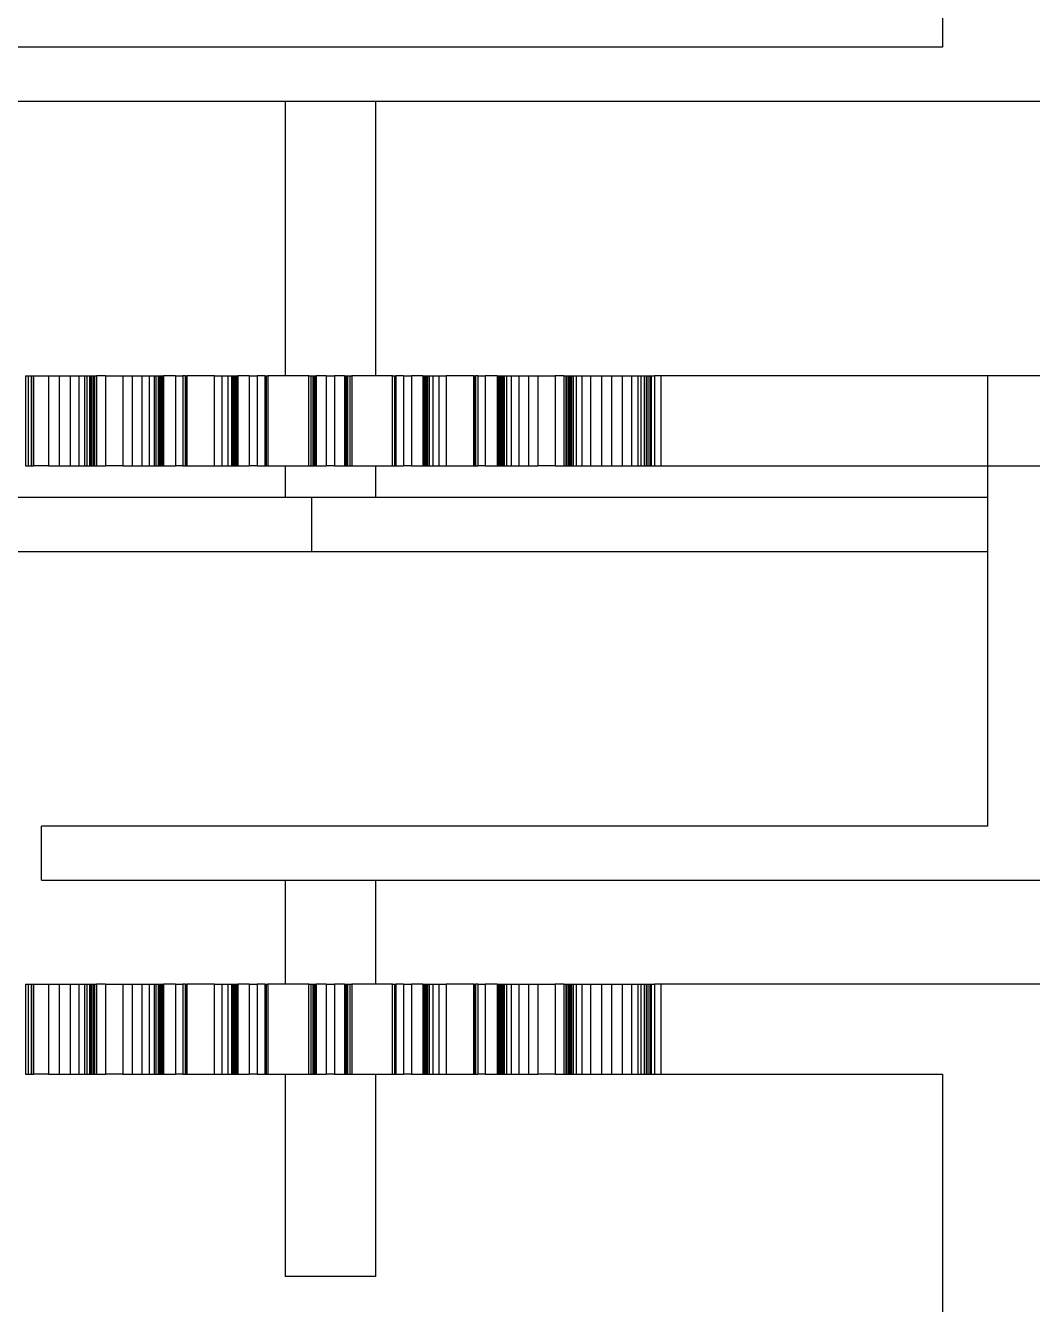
# Model space of a CAD drawing. Extents: x -3282 to 4846, y -1718 to 1845.
# Drawn here: x 4509 to 4620.7, y 850.3 to 992.3 of the extents above; entities that cross this region are included whole.
import ezdxf

# ---------------------------------------------------------------- set-up
doc = ezdxf.new("R2010")
doc.units = 0
doc.layers.get('0').update_dxf_attribs({"linetype": 'CONTINUOUS'})

msp = doc.modelspace()

# ---------------------------------------------------------------- linework, layer by layer
for p, q in [((4610.735918, 1089.891893), (4610.735918, 989.891893)), ((4610.735918, 989.891893), (4495.735918, 989.891893)), ((4495.735918, 983.891893), (4745.735918, 983.891893)), ((4529.932798, 953.419892), (4526.874931, 953.419892)), ((4526.874931, 953.419892), (4526.874931, 943.419892)), ((4529.932798, 943.419892), (4529.932798, 953.419892)), ((4540.40103, 953.419892), (4535.875296, 953.419892)), ((4535.875296, 953.419892), (4535.875296, 943.419892)), ((4540.40103, 943.419892), (4540.40103, 953.419892)), ((4549.711966, 953.419892), (4545.186233, 953.419892)), ((4545.186233, 953.419892), (4545.186233, 943.419892)), ((4549.711966, 943.419892), (4549.711966, 953.419892)), ((4558.712331, 953.419892), (4555.654465, 953.419892)), ((4555.654465, 953.419892), (4555.654465, 943.419892)), ((4558.712331, 943.419892), (4558.712331, 953.419892)), ((4579.485918, 953.419892), (4579.485918, 943.419892)), ((4661.985918, 953.419892), (4579.485918, 953.419892)), ((4625.735918, 953.419892), (4615.735918, 953.419892)), ((4615.735918, 953.419892), (4615.735918, 903.419892)), ((4526.874931, 943.419892), (4529.932798, 943.419892)), ((4535.875296, 943.419892), (4540.40103, 943.419892)), ((4545.186233, 943.419892), (4549.711966, 943.419892)), ((4555.654465, 943.419892), (4558.712331, 943.419892)), ((4579.485918, 943.419892), (4661.985918, 943.419892)), ((4540.735918, 939.891893), (4470.735918, 939.891893)), ((4615.735918, 939.891893), (4540.735918, 939.891893)), ((4540.735918, 933.891893), (4540.735918, 939.891893)), ((4476.735918, 933.891893), (4540.735918, 933.891893)), ((4540.735918, 933.891893), (4615.735918, 933.891893)), ((4615.735918, 903.419892), (4510.735918, 903.419892)), ((4510.735918, 897.419892), (4510.735918, 903.419892)), ((4510.735918, 897.419892), (4730.735918, 897.419892)), ((4526.874931, 885.86871), (4526.874931, 875.86871)), ((4529.932798, 885.86871), (4526.874931, 885.86871)), ((4529.932798, 875.86871), (4529.932798, 885.86871)), ((4535.875296, 885.86871), (4535.875296, 875.86871)), ((4540.40103, 885.86871), (4535.875296, 885.86871)), ((4540.40103, 875.86871), (4540.40103, 885.86871)), ((4545.186233, 885.86871), (4545.186233, 875.86871)), ((4549.711966, 885.86871), (4545.186233, 885.86871)), ((4549.711966, 875.86871), (4549.711966, 885.86871)), ((4555.654465, 885.86871), (4555.654465, 875.86871)), ((4558.712331, 885.86871), (4555.654465, 885.86871)), ((4558.712331, 875.86871), (4558.712331, 885.86871)), ((4579.485918, 885.86871), (4579.485918, 875.86871)), ((4661.985918, 885.86871), (4579.485918, 885.86871)), ((4526.874931, 875.86871), (4529.932798, 875.86871)), ((4535.875296, 875.86871), (4540.40103, 875.86871)), ((4545.186233, 875.86871), (4549.711966, 875.86871)), ((4555.654465, 875.86871), (4558.712331, 875.86871)), ((4579.485918, 875.86871), (4610.735918, 875.86871)), ((4610.735918, 875.86871), (4610.735918, 725.86871))]:
    msp.add_line(p, q)
at = {"color": 1}
for p, q in [((4537.793631, 983.891893), (4537.793631, 953.419892)), ((4547.793631, 983.891893), (4547.793631, 953.419892)), ((4537.793631, 943.419892), (4537.793631, 939.891893)), ((4547.793631, 943.419892), (4547.793631, 939.891893))]:
    msp.add_line(p, q, dxfattribs=at)
at = {"color": 6}
for p, q in [((4508.96507, 953.419892), (4508.96507, 943.419892)), ((4508.96507, 953.419892), (4509.255236, 953.419892)), ((4509.255236, 953.419892), (4509.255236, 943.419892)), ((4509.255236, 953.419892), (4509.593391, 953.419892)), ((4509.593391, 953.419892), (4509.593391, 943.419892)), ((4509.593391, 953.419892), (4509.601583, 953.419892)), ((4509.601583, 953.419892), (4509.601583, 943.419892)), ((4509.601583, 953.419892), (4509.799797, 953.419892)), ((4509.799797, 953.419892), (4509.799797, 943.419892)), ((4509.799797, 953.419892), (4509.860706, 953.419892)), ((4509.860706, 953.419892), (4509.860706, 943.419892)), ((4509.860706, 953.419892), (4511.502982, 953.419892)), ((4511.502982, 953.419892), (4511.502982, 943.419892)), ((4511.502982, 953.419892), (4512.685984, 953.419892)), ((4512.685984, 953.419892), (4512.685984, 943.419892)), ((4512.685984, 953.419892), (4513.899273, 953.419892)), ((4513.899273, 953.419892), (4513.899273, 943.419892)), ((4513.899273, 953.419892), (4514.871565, 953.419892)), ((4514.871565, 953.419892), (4514.871565, 943.419892)), ((4514.871565, 953.419892), (4515.498738, 953.419892)), ((4515.498738, 953.419892), (4515.498738, 943.419892)), ((4515.498738, 953.419892), (4515.75428, 953.419892)), ((4515.75428, 953.419892), (4515.75428, 943.419892)), ((4515.75428, 953.419892), (4516.049156, 953.419892)), ((4516.049156, 953.419892), (4516.049156, 943.419892)), ((4516.049156, 953.419892), (4516.056255, 953.419892)), ((4516.056255, 953.419892), (4516.056255, 943.419892)), ((4516.056255, 953.419892), (4516.227233, 953.419892)), ((4516.227233, 953.419892), (4516.227233, 943.419892)), ((4516.227233, 953.419892), (4516.282052, 953.419892)), ((4516.282052, 953.419892), (4516.282052, 943.419892)), ((4516.282052, 953.419892), (4516.457013, 953.419892)), ((4516.457013, 953.419892), (4516.457013, 943.419892)), ((4516.457013, 953.419892), (4516.57802, 953.419892)), ((4516.57802, 953.419892), (4516.57802, 943.419892)), ((4516.57802, 953.419892), (4516.634439, 953.419892)), ((4516.634434, 953.419892), (4516.634434, 943.419892)), ((4516.634434, 953.419892), (4516.851574, 953.419892)), ((4516.851574, 953.419892), (4516.851574, 943.419892)), ((4517.84156, 953.419892), (4516.851574, 953.419892)), ((4517.84156, 953.419892), (4517.84156, 943.419892)), ((4517.84156, 953.419892), (4519.75539, 953.419892)), ((4519.75539, 953.419892), (4519.75539, 943.419892)), ((4519.75539, 953.419892), (4520.809245, 953.419892)), ((4520.809245, 953.419892), (4520.809245, 943.419892)), ((4520.809245, 953.419892), (4521.870152, 953.419892)), ((4521.870152, 953.419892), (4521.870152, 943.419892)), ((4521.870152, 953.419892), (4522.70132, 953.419892)), ((4522.70132, 953.419892), (4522.70132, 943.419892)), ((4522.70132, 953.419892), (4523.225324, 953.419892)), ((4523.225324, 953.419892), (4523.225324, 943.419892)), ((4523.225324, 953.419892), (4523.435074, 953.419892)), ((4523.435074, 953.419892), (4523.435074, 943.419892)), ((4523.435074, 953.419892), (4523.673783, 953.419892)), ((4523.673783, 953.419892), (4523.673783, 943.419892)), ((4523.673783, 953.419892), (4523.679478, 953.419892)), ((4523.679478, 953.419892), (4523.679478, 943.419892)), ((4523.679478, 953.419892), (4523.815749, 953.419892)), ((4523.815749, 953.419892), (4523.815749, 943.419892)), ((4523.815749, 953.419892), (4523.859037, 953.419892)), ((4523.859037, 953.419892), (4523.859037, 943.419892)), ((4523.859037, 953.419892), (4523.995549, 953.419892)), ((4523.995549, 953.419892), (4523.995549, 943.419892)), ((4523.995549, 953.419892), (4524.087982, 953.419892)), ((4524.087982, 953.419892), (4524.087982, 943.419892)), ((4524.087982, 953.419892), (4524.130202, 953.419892)), ((4524.130199, 953.419892), (4524.130199, 943.419892)), ((4524.130199, 953.419892), (4524.285883, 953.419892)), ((4524.285883, 953.419892), (4524.285883, 943.419892)), ((4525.605507, 953.419892), (4524.285883, 953.419892)), ((4525.605507, 953.419892), (4525.605507, 943.419892)), ((4525.605507, 953.419892), (4526.427981, 953.419892)), ((4526.427981, 953.419892), (4526.427981, 943.419892)), ((4526.669339, 953.419892), (4526.427981, 953.419892)), ((4526.669339, 953.419892), (4526.669339, 943.419892)), ((4526.669339, 953.419892), (4526.751698, 953.419892)), ((4526.751698, 953.419892), (4526.751698, 943.419892)), ((4526.751698, 953.419892), (4526.874931, 953.419892)), ((4529.932798, 953.419892), (4530.755489, 953.419892)), ((4530.755489, 953.419892), (4530.755489, 943.419892)), ((4530.755489, 953.419892), (4531.409206, 953.419892)), ((4531.409206, 953.419892), (4531.409206, 943.419892)), ((4531.409206, 953.419892), (4531.807139, 953.419892)), ((4531.807139, 953.419892), (4531.807139, 943.419892)), ((4531.807139, 953.419892), (4531.96193, 953.419892)), ((4531.96193, 953.419892), (4531.96193, 943.419892)), ((4531.96193, 953.419892), (4532.13404, 953.419892)), ((4532.13404, 953.419892), (4532.13404, 943.419892)), ((4532.13404, 953.419892), (4532.138081, 953.419892)), ((4532.138081, 953.419892), (4532.138081, 943.419892)), ((4532.138081, 953.419892), (4532.233688, 953.419892)), ((4532.233688, 953.419892), (4532.233688, 943.419892)), ((4532.233688, 953.419892), (4532.263555, 953.419892)), ((4532.263555, 953.419892), (4532.263555, 943.419892)), ((4532.263555, 953.419892), (4532.355651, 953.419892)), ((4532.355651, 953.419892), (4532.355651, 943.419892)), ((4532.355651, 953.419892), (4532.41547, 953.419892)), ((4532.41547, 953.419892), (4532.41547, 943.419892)), ((4532.41547, 953.419892), (4532.441647, 953.419892)), ((4532.441645, 953.419892), (4532.441645, 943.419892)), ((4532.441645, 953.419892), (4532.529071, 953.419892)), ((4532.529071, 953.419892), (4532.529071, 943.419892)), ((4533.777467, 953.419892), (4532.529071, 953.419892)), ((4533.777467, 953.419892), (4533.777467, 943.419892)), ((4533.777467, 953.419892), (4534.658102, 953.419892)), ((4534.658102, 953.419892), (4534.658102, 943.419892)), ((4535.522106, 953.419892), (4534.658102, 953.419892)), ((4535.522106, 953.419892), (4535.522106, 943.419892)), ((4535.522106, 953.419892), (4535.524913, 953.419892)), ((4535.524913, 953.419892), (4535.524913, 943.419892)), ((4535.524913, 953.419892), (4535.534929, 953.419892)), ((4535.534929, 953.419892), (4535.534929, 943.419892)), ((4535.534929, 953.419892), (4535.539338, 953.419892)), ((4535.539338, 953.419892), (4535.539338, 943.419892)), ((4535.539338, 953.419892), (4535.572059, 953.419892)), ((4535.572058, 953.419892), (4535.572058, 943.419892)), ((4535.572058, 953.419892), (4535.671944, 953.419892)), ((4535.671944, 953.419892), (4535.671944, 943.419892)), ((4535.671944, 953.419892), (4535.875296, 953.419892)), ((4540.40103, 953.419892), (4540.614647, 953.419892)), ((4540.614647, 953.419892), (4540.614647, 943.419892)), ((4540.614647, 953.419892), (4540.869116, 953.419892)), ((4540.869116, 953.419892), (4540.869116, 943.419892)), ((4540.869116, 953.419892), (4540.962183, 953.419892)), ((4540.962183, 953.419892), (4540.962183, 943.419892)), ((4540.962183, 953.419892), (4541.060172, 953.419892)), ((4541.060172, 953.419892), (4541.060172, 943.419892)), ((4541.060172, 953.419892), (4541.062383, 953.419892)), ((4541.062383, 953.419892), (4541.062383, 943.419892)), ((4541.062383, 953.419892), (4541.113148, 953.419892)), ((4541.113148, 953.419892), (4541.113148, 943.419892)), ((4541.113148, 953.419892), (4541.128288, 953.419892)), ((4541.128288, 953.419892), (4541.128288, 943.419892)), ((4541.128288, 953.419892), (4541.171944, 953.419892)), ((4541.171944, 953.419892), (4541.171944, 943.419892)), ((4541.171944, 953.419892), (4541.196533, 953.419892)), ((4541.196533, 953.419892), (4541.196533, 943.419892)), ((4541.196533, 953.419892), (4541.205524, 953.419892)), ((4541.205523, 953.419892), (4541.205523, 943.419892)), ((4541.205523, 953.419892), (4541.220868, 953.419892)), ((4541.220868, 953.419892), (4541.220868, 943.419892)), ((4542.343477, 953.419892), (4541.220868, 953.419892)), ((4542.343477, 953.419892), (4542.343477, 943.419892)), ((4542.343477, 953.419892), (4543.243786, 953.419892)), ((4543.243786, 953.419892), (4543.243786, 943.419892)), ((4544.366394, 953.419892), (4543.243786, 953.419892)), ((4544.366394, 953.419892), (4544.366394, 943.419892)), ((4544.366394, 953.419892), (4544.381739, 953.419892)), ((4544.381739, 953.419892), (4544.381739, 943.419892)), ((4544.381739, 953.419892), (4544.394382, 953.419892)), ((4544.394382, 953.419892), (4544.394382, 943.419892)), ((4544.394382, 953.419892), (4544.430202, 953.419892)), ((4544.430202, 953.419892), (4544.430202, 943.419892)), ((4544.430202, 953.419892), (4544.432024, 953.419892)), ((4544.432024, 953.419892), (4544.432024, 943.419892)), ((4544.432024, 953.419892), (4544.474115, 953.419892)), ((4544.474115, 953.419892), (4544.474115, 943.419892)), ((4544.474115, 953.419892), (4544.496586, 953.419892)), ((4544.496586, 953.419892), (4544.496586, 943.419892)), ((4544.496586, 953.419892), (4544.524879, 953.419892)), ((4544.524879, 953.419892), (4544.524879, 943.419892)), ((4544.524879, 953.419892), (4544.583034, 953.419892)), ((4544.583034, 953.419892), (4544.583034, 943.419892)), ((4544.583034, 953.419892), (4544.60283, 953.419892)), ((4544.60283, 953.419892), (4544.60283, 943.419892)), ((4544.60283, 953.419892), (4544.718147, 953.419892)), ((4544.718146, 953.419892), (4544.718146, 943.419892)), ((4544.718146, 953.419892), (4544.972616, 953.419892)), ((4544.972616, 953.419892), (4544.972616, 943.419892)), ((4544.972616, 953.419892), (4545.186233, 953.419892)), ((4549.711966, 953.419892), (4549.915319, 953.419892)), ((4549.915319, 953.419892), (4549.915319, 943.419892)), ((4549.915319, 953.419892), (4550.015204, 953.419892)), ((4550.015204, 953.419892), (4550.015204, 943.419892)), ((4550.015204, 953.419892), (4550.042479, 953.419892)), ((4550.042479, 953.419892), (4550.042479, 943.419892)), ((4550.042479, 953.419892), (4550.062064, 953.419892)), ((4550.062064, 953.419892), (4550.062064, 943.419892)), ((4550.062349, 953.419892), (4550.066054, 953.419892)), ((4550.066054, 953.419892), (4550.066054, 943.419892)), ((4550.92916, 953.419892), (4550.066054, 953.419892)), ((4550.92916, 953.419892), (4550.92916, 943.419892)), ((4550.92916, 953.419892), (4551.809796, 953.419892)), ((4551.809796, 953.419892), (4551.809796, 943.419892)), ((4553.058192, 953.419892), (4551.809796, 953.419892)), ((4553.058192, 953.419892), (4553.058192, 943.419892)), ((4553.058192, 953.419892), (4553.145617, 953.419892)), ((4553.145617, 953.419892), (4553.145617, 943.419892)), ((4553.145617, 953.419892), (4553.181424, 953.419892)), ((4553.181424, 953.419892), (4553.181424, 943.419892)), ((4553.181424, 953.419892), (4553.264312, 953.419892)), ((4553.264312, 953.419892), (4553.264312, 943.419892)), ((4553.264312, 953.419892), (4553.268203, 953.419892)), ((4553.268203, 953.419892), (4553.268203, 943.419892)), ((4553.268203, 953.419892), (4553.353576, 953.419892)), ((4553.353576, 953.419892), (4553.353576, 943.419892)), ((4553.353576, 953.419892), (4553.396638, 953.419892)), ((4553.396638, 953.419892), (4553.396638, 943.419892)), ((4553.396638, 953.419892), (4553.449181, 953.419892)), ((4553.449181, 953.419892), (4553.449181, 943.419892)), ((4553.449181, 953.419892), (4553.552932, 953.419892)), ((4553.552932, 953.419892), (4553.552932, 943.419892)), ((4553.552932, 953.419892), (4553.587251, 953.419892)), ((4553.587251, 953.419892), (4553.587251, 943.419892)), ((4553.587251, 953.419892), (4553.780125, 953.419892)), ((4553.780123, 953.419892), (4553.780123, 943.419892)), ((4553.780123, 953.419892), (4554.178056, 953.419892)), ((4554.178056, 953.419892), (4554.178056, 943.419892)), ((4554.178056, 953.419892), (4554.831774, 953.419892)), ((4554.831774, 953.419892), (4554.831774, 943.419892)), ((4554.831774, 953.419892), (4555.654465, 953.419892)), ((4558.712331, 953.419892), (4558.835564, 953.419892)), ((4558.835564, 953.419892), (4558.835564, 943.419892)), ((4558.835564, 953.419892), (4558.917924, 953.419892)), ((4558.917924, 953.419892), (4558.917924, 943.419892)), ((4559.159282, 953.419892), (4558.917924, 953.419892)), ((4559.159282, 953.419892), (4559.159282, 943.419892)), ((4559.159282, 953.419892), (4559.981755, 953.419892)), ((4559.981755, 953.419892), (4559.981755, 943.419892)), ((4561.301379, 953.419892), (4559.981755, 953.419892)), ((4561.301379, 953.419892), (4561.301379, 943.419892)), ((4561.301379, 953.419892), (4561.457064, 953.419892)), ((4561.457064, 953.419892), (4561.457064, 943.419892)), ((4561.457064, 953.419892), (4561.51447, 953.419892)), ((4561.51447, 953.419892), (4561.51447, 943.419892)), ((4561.51447, 953.419892), (4561.640803, 953.419892)), ((4561.640803, 953.419892), (4561.640803, 943.419892)), ((4561.640803, 953.419892), (4561.646592, 953.419892)), ((4561.646592, 953.419892), (4561.646592, 943.419892)), ((4561.646592, 953.419892), (4561.771517, 953.419892)), ((4561.771517, 953.419892), (4561.771517, 943.419892)), ((4561.771517, 953.419892), (4561.833288, 953.419892)), ((4561.833288, 953.419892), (4561.833288, 943.419892)), ((4561.833288, 953.419892), (4561.907784, 953.419892)), ((4561.907784, 953.419892), (4561.907784, 943.419892)), ((4561.907784, 953.419892), (4562.052598, 953.419892)), ((4562.052598, 953.419892), (4562.052598, 943.419892)), ((4562.052598, 953.419892), (4562.099939, 953.419892)), ((4562.099939, 953.419892), (4562.099939, 943.419892)), ((4562.099939, 953.419892), (4562.36194, 953.419892)), ((4562.361937, 953.419892), (4562.361937, 943.419892)), ((4562.361937, 953.419892), (4562.885942, 953.419892)), ((4562.885942, 953.419892), (4562.885942, 943.419892)), ((4562.885942, 953.419892), (4563.71711, 953.419892)), ((4563.71711, 953.419892), (4563.71711, 943.419892)), ((4563.71711, 953.419892), (4564.778017, 953.419892)), ((4564.778017, 953.419892), (4564.778017, 943.419892)), ((4564.778017, 953.419892), (4565.831874, 953.419892)), ((4565.831873, 953.419892), (4565.831873, 943.419892)), ((4565.831873, 953.419892), (4567.745703, 953.419892)), ((4567.745703, 953.419892), (4567.745703, 943.419892)), ((4568.735689, 953.419892), (4567.745703, 953.419892)), ((4568.735689, 953.419892), (4568.735689, 943.419892)), ((4568.735689, 953.419892), (4568.952829, 953.419892)), ((4568.952829, 953.419892), (4568.952829, 943.419892)), ((4568.952829, 953.419892), (4569.029325, 953.419892)), ((4569.029325, 953.419892), (4569.029325, 943.419892)), ((4569.029325, 953.419892), (4569.193581, 953.419892)), ((4569.193581, 953.419892), (4569.193581, 943.419892)), ((4569.193581, 953.419892), (4569.201018, 953.419892)), ((4569.201018, 953.419892), (4569.201018, 943.419892)), ((4569.201018, 953.419892), (4569.360033, 953.419892)), ((4569.360033, 953.419892), (4569.360033, 943.419892)), ((4569.360033, 953.419892), (4569.437813, 953.419892)), ((4569.437813, 953.419892), (4569.437813, 943.419892)), ((4569.437813, 953.419892), (4569.531007, 953.419892)), ((4569.531007, 953.419892), (4569.531007, 943.419892)), ((4569.531007, 953.419892), (4569.710555, 953.419892)), ((4569.710555, 953.419892), (4569.710555, 943.419892)), ((4569.710555, 953.419892), (4569.768849, 953.419892)), ((4569.768849, 953.419892), (4569.768849, 943.419892)), ((4569.768849, 953.419892), (4570.088526, 953.419892)), ((4570.088523, 953.419892), (4570.088523, 943.419892)), ((4570.088523, 953.419892), (4570.715698, 953.419892)), ((4570.715698, 953.419892), (4570.715698, 943.419892)), ((4570.715698, 953.419892), (4571.68799, 953.419892)), ((4571.68799, 953.419892), (4571.68799, 943.419892)), ((4571.68799, 953.419892), (4572.894286, 953.419892)), ((4572.894286, 953.419892), (4573.991357, 953.419892)), ((4572.894286, 953.419892), (4572.894286, 943.419892)), ((4573.991357, 953.419892), (4575.194078, 953.419892)), ((4573.991357, 953.419892), (4573.991357, 943.419892)), ((4575.194078, 953.419892), (4576.231891, 953.419892)), ((4575.194078, 953.419892), (4575.194078, 943.419892)), ((4576.231891, 953.419892), (4576.948571, 953.419892)), ((4576.231891, 953.419892), (4576.231891, 943.419892)), ((4576.948571, 953.419892), (4577.2552, 953.419892)), ((4576.948571, 953.419892), (4576.948571, 943.419892)), ((4577.2552, 953.419892), (4577.62197, 953.419892)), ((4577.2552, 953.419892), (4577.2552, 943.419892)), ((4577.62197, 953.419892), (4577.631002, 953.419892)), ((4577.62197, 953.419892), (4577.62197, 943.419892)), ((4577.631002, 953.419892), (4577.852, 953.419892)), ((4577.631002, 953.419892), (4577.631002, 943.419892)), ((4577.852, 953.419892), (4577.924421, 953.419892)), ((4577.852, 953.419892), (4577.852, 943.419892)), ((4577.924421, 953.419892), (4578.16198, 953.419892)), ((4577.924421, 953.419892), (4577.924421, 943.419892)), ((4578.16198, 953.419892), (4578.333998, 953.419892)), ((4578.16198, 953.419892), (4578.16198, 943.419892)), ((4578.333998, 953.419892), (4578.417605, 953.419892)), ((4578.333998, 953.419892), (4578.333998, 943.419892)), ((4578.417598, 953.419892), (4578.765892, 953.419892)), ((4578.417598, 953.419892), (4578.417598, 943.419892)), ((4579.485427, 953.419892), (4578.765892, 953.419892)), ((4578.765892, 953.419892), (4578.765892, 943.419892)), ((4579.485918, 953.419892), (4579.485918, 943.419892)), ((4508.96507, 943.419892), (4509.255236, 943.419892)), ((4509.255236, 943.419892), (4509.593391, 943.419892)), ((4509.593391, 943.419892), (4509.601583, 943.419892)), ((4509.601583, 943.419892), (4509.799797, 943.419892)), ((4509.799797, 943.419892), (4509.860706, 943.419892)), ((4511.502982, 943.419892), (4509.860706, 943.419892)), ((4511.502982, 943.419892), (4512.685984, 943.419892)), ((4512.685984, 943.419892), (4513.899273, 943.419892)), ((4513.899273, 943.419892), (4514.871565, 943.419892)), ((4514.871565, 943.419892), (4515.498738, 943.419892)), ((4515.498738, 943.419892), (4515.75428, 943.419892)), ((4515.75428, 943.419892), (4516.049156, 943.419892)), ((4516.049156, 943.419892), (4516.056255, 943.419892)), ((4516.056255, 943.419892), (4516.227233, 943.419892)), ((4516.227233, 943.419892), (4516.282052, 943.419892)), ((4516.282052, 943.419892), (4516.457013, 943.419892)), ((4516.457013, 943.419892), (4516.57802, 943.419892)), ((4516.57802, 943.419892), (4516.634439, 943.419892)), ((4516.634434, 943.419892), (4516.851574, 943.419892)), ((4516.851574, 943.419892), (4517.84156, 943.419892)), ((4519.75539, 943.419892), (4517.84156, 943.419892)), ((4519.75539, 943.419892), (4520.809245, 943.419892)), ((4520.809245, 943.419892), (4521.870152, 943.419892)), ((4521.870152, 943.419892), (4522.70132, 943.419892)), ((4522.70132, 943.419892), (4523.225324, 943.419892)), ((4523.225324, 943.419892), (4523.435074, 943.419892)), ((4523.435074, 943.419892), (4523.673783, 943.419892)), ((4523.673783, 943.419892), (4523.679478, 943.419892)), ((4523.679478, 943.419892), (4523.815749, 943.419892)), ((4523.815749, 943.419892), (4523.859037, 943.419892)), ((4523.859037, 943.419892), (4523.995549, 943.419892)), ((4523.995549, 943.419892), (4524.087982, 943.419892)), ((4524.087982, 943.419892), (4524.130202, 943.419892)), ((4524.130199, 943.419892), (4524.285883, 943.419892)), ((4524.285883, 943.419892), (4525.605507, 943.419892)), ((4526.427981, 943.419892), (4525.605507, 943.419892)), ((4526.427981, 943.419892), (4526.669339, 943.419892)), ((4526.669339, 943.419892), (4526.751698, 943.419892)), ((4526.751698, 943.419892), (4526.874931, 943.419892)), ((4529.932798, 943.419892), (4530.755489, 943.419892)), ((4530.755489, 943.419892), (4531.409206, 943.419892)), ((4531.409206, 943.419892), (4531.807139, 943.419892)), ((4531.807139, 943.419892), (4531.96193, 943.419892)), ((4531.96193, 943.419892), (4532.13404, 943.419892)), ((4532.13404, 943.419892), (4532.138081, 943.419892)), ((4532.138081, 943.419892), (4532.233688, 943.419892)), ((4532.233688, 943.419892), (4532.263555, 943.419892)), ((4532.263555, 943.419892), (4532.355651, 943.419892)), ((4532.355651, 943.419892), (4532.41547, 943.419892)), ((4532.41547, 943.419892), (4532.441647, 943.419892)), ((4532.441645, 943.419892), (4532.529071, 943.419892)), ((4532.529071, 943.419892), (4533.777467, 943.419892)), ((4534.658102, 943.419892), (4533.777467, 943.419892)), ((4534.658102, 943.419892), (4535.522106, 943.419892)), ((4535.522106, 943.419892), (4535.524913, 943.419892)), ((4535.524913, 943.419892), (4535.534929, 943.419892)), ((4535.534929, 943.419892), (4535.539338, 943.419892)), ((4535.539338, 943.419892), (4535.572059, 943.419892)), ((4535.572058, 943.419892), (4535.671944, 943.419892)), ((4535.671944, 943.419892), (4535.875296, 943.419892)), ((4540.40103, 943.419892), (4540.614647, 943.419892)), ((4540.614647, 943.419892), (4540.869116, 943.419892)), ((4540.869116, 943.419892), (4540.962183, 943.419892)), ((4540.962183, 943.419892), (4541.060172, 943.419892)), ((4541.060172, 943.419892), (4541.062383, 943.419892)), ((4541.062383, 943.419892), (4541.113148, 943.419892)), ((4541.113148, 943.419892), (4541.128288, 943.419892)), ((4541.128288, 943.419892), (4541.171944, 943.419892)), ((4541.171944, 943.419892), (4541.196533, 943.419892)), ((4541.196533, 943.419892), (4541.205524, 943.419892)), ((4541.205523, 943.419892), (4541.220868, 943.419892)), ((4541.220868, 943.419892), (4542.343477, 943.419892)), ((4543.243786, 943.419892), (4542.343477, 943.419892)), ((4543.243786, 943.419892), (4544.366394, 943.419892)), ((4544.366394, 943.419892), (4544.381739, 943.419892)), ((4544.381739, 943.419892), (4544.394382, 943.419892)), ((4544.394382, 943.419892), (4544.430202, 943.419892)), ((4544.430202, 943.419892), (4544.432024, 943.419892)), ((4544.432024, 943.419892), (4544.474115, 943.419892)), ((4544.474115, 943.419892), (4544.496586, 943.419892)), ((4544.496586, 943.419892), (4544.524879, 943.419892)), ((4544.524879, 943.419892), (4544.583034, 943.419892)), ((4544.583034, 943.419892), (4544.60283, 943.419892)), ((4544.60283, 943.419892), (4544.718147, 943.419892)), ((4544.718146, 943.419892), (4544.972616, 943.419892)), ((4544.972616, 943.419892), (4545.186233, 943.419892)), ((4549.711966, 943.419892), (4549.915319, 943.419892)), ((4549.915319, 943.419892), (4550.015204, 943.419892)), ((4550.015204, 943.419892), (4550.042479, 943.419892)), ((4550.042479, 943.419892), (4550.062064, 943.419892)), ((4550.062349, 943.419892), (4550.066054, 943.419892)), ((4550.066054, 943.419892), (4550.92916, 943.419892)), ((4551.809796, 943.419892), (4550.92916, 943.419892)), ((4551.809796, 943.419892), (4553.058192, 943.419892)), ((4553.058192, 943.419892), (4553.145617, 943.419892)), ((4553.145617, 943.419892), (4553.181424, 943.419892)), ((4553.181424, 943.419892), (4553.264312, 943.419892)), ((4553.264312, 943.419892), (4553.268203, 943.419892)), ((4553.268203, 943.419892), (4553.353576, 943.419892)), ((4553.353576, 943.419892), (4553.396638, 943.419892)), ((4553.396638, 943.419892), (4553.449181, 943.419892)), ((4553.449181, 943.419892), (4553.552932, 943.419892)), ((4553.552932, 943.419892), (4553.587251, 943.419892)), ((4553.587251, 943.419892), (4553.780125, 943.419892)), ((4553.780123, 943.419892), (4554.178056, 943.419892)), ((4554.178056, 943.419892), (4554.831774, 943.419892)), ((4554.831774, 943.419892), (4555.654465, 943.419892)), ((4558.712331, 943.419892), (4558.835564, 943.419892)), ((4558.835564, 943.419892), (4558.917924, 943.419892)), ((4558.917924, 943.419892), (4559.159282, 943.419892)), ((4559.981755, 943.419892), (4559.159282, 943.419892)), ((4559.981755, 943.419892), (4561.301379, 943.419892)), ((4561.301379, 943.419892), (4561.457064, 943.419892)), ((4561.457064, 943.419892), (4561.51447, 943.419892)), ((4561.51447, 943.419892), (4561.640803, 943.419892)), ((4561.640803, 943.419892), (4561.646592, 943.419892)), ((4561.646592, 943.419892), (4561.771517, 943.419892)), ((4561.771517, 943.419892), (4561.833288, 943.419892)), ((4561.833288, 943.419892), (4561.907784, 943.419892)), ((4561.907784, 943.419892), (4562.052598, 943.419892)), ((4562.052598, 943.419892), (4562.099939, 943.419892)), ((4562.099939, 943.419892), (4562.36194, 943.419892)), ((4562.361937, 943.419892), (4562.885942, 943.419892)), ((4562.885942, 943.419892), (4563.71711, 943.419892)), ((4563.71711, 943.419892), (4564.778017, 943.419892)), ((4564.778017, 943.419892), (4565.831874, 943.419892)), ((4567.745703, 943.419892), (4565.831873, 943.419892)), ((4567.745703, 943.419892), (4568.735689, 943.419892)), ((4568.735689, 943.419892), (4568.952829, 943.419892)), ((4568.952829, 943.419892), (4569.029325, 943.419892)), ((4569.029325, 943.419892), (4569.193581, 943.419892)), ((4569.193581, 943.419892), (4569.201018, 943.419892)), ((4569.201018, 943.419892), (4569.360033, 943.419892)), ((4569.360033, 943.419892), (4569.437813, 943.419892)), ((4569.437813, 943.419892), (4569.531007, 943.419892)), ((4569.531007, 943.419892), (4569.710555, 943.419892)), ((4569.710555, 943.419892), (4569.768849, 943.419892)), ((4569.768849, 943.419892), (4570.088526, 943.419892)), ((4570.088523, 943.419892), (4570.715698, 943.419892)), ((4570.715698, 943.419892), (4571.68799, 943.419892)), ((4571.68799, 943.419892), (4572.894286, 943.419892)), ((4572.894286, 943.419892), (4573.991357, 943.419892)), ((4573.991357, 943.419892), (4575.194078, 943.419892)), ((4575.194078, 943.419892), (4576.231891, 943.419892)), ((4576.231891, 943.419892), (4576.948571, 943.419892)), ((4576.948571, 943.419892), (4577.2552, 943.419892)), ((4577.2552, 943.419892), (4577.62197, 943.419892)), ((4577.62197, 943.419892), (4577.631002, 943.419892)), ((4577.631002, 943.419892), (4577.852, 943.419892)), ((4577.852, 943.419892), (4577.924421, 943.419892)), ((4577.924421, 943.419892), (4578.16198, 943.419892)), ((4578.16198, 943.419892), (4578.333998, 943.419892)), ((4578.333998, 943.419892), (4578.417605, 943.419892)), ((4578.417598, 943.419892), (4578.765892, 943.419892)), ((4578.765892, 943.419892), (4579.485427, 943.419892)), ((4508.96507, 885.86871), (4509.255236, 885.86871)), ((4508.96507, 885.86871), (4508.96507, 875.86871)), ((4509.255236, 885.86871), (4509.593391, 885.86871)), ((4509.255236, 885.86871), (4509.255236, 875.86871)), ((4509.593391, 885.86871), (4509.601583, 885.86871)), ((4509.593391, 885.86871), (4509.593391, 875.86871)), ((4509.601583, 885.86871), (4509.799797, 885.86871)), ((4509.601583, 885.86871), (4509.601583, 875.86871)), ((4509.799797, 885.86871), (4509.860706, 885.86871)), ((4509.799797, 885.86871), (4509.799797, 875.86871)), ((4509.860706, 885.86871), (4511.502982, 885.86871)), ((4509.860706, 885.86871), (4509.860706, 875.86871)), ((4511.502982, 885.86871), (4512.685984, 885.86871)), ((4511.502982, 885.86871), (4511.502982, 875.86871)), ((4512.685984, 885.86871), (4513.899273, 885.86871)), ((4512.685984, 885.86871), (4512.685984, 875.86871)), ((4513.899273, 885.86871), (4514.871565, 885.86871)), ((4513.899273, 885.86871), (4513.899273, 875.86871)), ((4514.871565, 885.86871), (4515.498738, 885.86871)), ((4514.871565, 885.86871), (4514.871565, 875.86871)), ((4515.498738, 885.86871), (4515.75428, 885.86871)), ((4515.498738, 885.86871), (4515.498738, 875.86871)), ((4515.75428, 885.86871), (4516.049156, 885.86871)), ((4515.75428, 885.86871), (4515.75428, 875.86871)), ((4516.049156, 885.86871), (4516.056255, 885.86871)), ((4516.049156, 885.86871), (4516.049156, 875.86871)), ((4516.056255, 885.86871), (4516.227233, 885.86871)), ((4516.056255, 885.86871), (4516.056255, 875.86871)), ((4516.227233, 885.86871), (4516.282052, 885.86871)), ((4516.227233, 885.86871), (4516.227233, 875.86871)), ((4516.282052, 885.86871), (4516.457013, 885.86871)), ((4516.282052, 885.86871), (4516.282052, 875.86871)), ((4516.457013, 885.86871), (4516.57802, 885.86871)), ((4516.457013, 885.86871), (4516.457013, 875.86871)), ((4516.57802, 885.86871), (4516.634439, 885.86871)), ((4516.57802, 885.86871), (4516.57802, 875.86871)), ((4516.634434, 885.86871), (4516.851574, 885.86871)), ((4516.634434, 885.86871), (4516.634434, 875.86871)), ((4517.84156, 885.86871), (4516.851574, 885.86871)), ((4516.851574, 885.86871), (4516.851574, 875.86871)), ((4517.84156, 885.86871), (4519.75539, 885.86871)), ((4517.84156, 885.86871), (4517.84156, 875.86871)), ((4519.75539, 885.86871), (4520.809245, 885.86871)), ((4519.75539, 885.86871), (4519.75539, 875.86871)), ((4520.809245, 885.86871), (4521.870152, 885.86871)), ((4520.809245, 885.86871), (4520.809245, 875.86871)), ((4521.870152, 885.86871), (4522.70132, 885.86871)), ((4521.870152, 885.86871), (4521.870152, 875.86871)), ((4522.70132, 885.86871), (4523.225324, 885.86871)), ((4522.70132, 885.86871), (4522.70132, 875.86871)), ((4523.225324, 885.86871), (4523.435074, 885.86871)), ((4523.225324, 885.86871), (4523.225324, 875.86871)), ((4523.435074, 885.86871), (4523.673783, 885.86871)), ((4523.435074, 885.86871), (4523.435074, 875.86871)), ((4523.673783, 885.86871), (4523.679478, 885.86871)), ((4523.673783, 885.86871), (4523.673783, 875.86871)), ((4523.679478, 885.86871), (4523.815749, 885.86871)), ((4523.679478, 885.86871), (4523.679478, 875.86871)), ((4523.815749, 885.86871), (4523.859037, 885.86871)), ((4523.815749, 885.86871), (4523.815749, 875.86871)), ((4523.859037, 885.86871), (4523.995549, 885.86871)), ((4523.859037, 885.86871), (4523.859037, 875.86871)), ((4523.995549, 885.86871), (4524.087982, 885.86871)), ((4523.995549, 885.86871), (4523.995549, 875.86871)), ((4524.087982, 885.86871), (4524.130202, 885.86871)), ((4524.087982, 885.86871), (4524.087982, 875.86871)), ((4524.130199, 885.86871), (4524.285883, 885.86871)), ((4524.130199, 885.86871), (4524.130199, 875.86871)), ((4525.605507, 885.86871), (4524.285883, 885.86871)), ((4524.285883, 885.86871), (4524.285883, 875.86871)), ((4525.605507, 885.86871), (4526.427981, 885.86871)), ((4525.605507, 885.86871), (4525.605507, 875.86871)), ((4526.669339, 885.86871), (4526.427981, 885.86871)), ((4526.427981, 885.86871), (4526.427981, 875.86871)), ((4526.669339, 885.86871), (4526.751698, 885.86871)), ((4526.669339, 885.86871), (4526.669339, 875.86871)), ((4526.751698, 885.86871), (4526.874931, 885.86871)), ((4526.753192, 885.86871), (4526.751698, 885.86871)), ((4526.751698, 885.86871), (4526.751698, 875.86871)), ((4529.932798, 885.86871), (4530.755489, 885.86871)), ((4530.755489, 885.86871), (4531.409206, 885.86871)), ((4530.755489, 885.86871), (4530.755489, 875.86871)), ((4531.409206, 885.86871), (4531.807139, 885.86871)), ((4531.409206, 885.86871), (4531.409206, 875.86871)), ((4531.807139, 885.86871), (4531.96193, 885.86871)), ((4531.807139, 885.86871), (4531.807139, 875.86871)), ((4531.96193, 885.86871), (4532.13404, 885.86871)), ((4531.96193, 885.86871), (4531.96193, 875.86871)), ((4532.13404, 885.86871), (4532.138081, 885.86871)), ((4532.13404, 885.86871), (4532.13404, 875.86871)), ((4532.138081, 885.86871), (4532.233688, 885.86871)), ((4532.138081, 885.86871), (4532.138081, 875.86871)), ((4532.233688, 885.86871), (4532.263555, 885.86871)), ((4532.233688, 885.86871), (4532.233688, 875.86871)), ((4532.263555, 885.86871), (4532.355651, 885.86871)), ((4532.263555, 885.86871), (4532.263555, 875.86871)), ((4532.355651, 885.86871), (4532.41547, 885.86871)), ((4532.355651, 885.86871), (4532.355651, 875.86871)), ((4532.41547, 885.86871), (4532.441647, 885.86871)), ((4532.41547, 885.86871), (4532.41547, 875.86871)), ((4532.441645, 885.86871), (4532.529071, 885.86871)), ((4532.441645, 885.86871), (4532.441645, 875.86871)), ((4533.777467, 885.86871), (4532.529071, 885.86871)), ((4532.529071, 885.86871), (4532.529071, 875.86871)), ((4533.777467, 885.86871), (4534.658102, 885.86871)), ((4533.777467, 885.86871), (4533.777467, 875.86871)), ((4535.522106, 885.86871), (4534.658102, 885.86871)), ((4534.658102, 885.86871), (4534.658102, 875.86871)), ((4535.521209, 885.86871), (4535.521209, 875.86871)), ((4535.522106, 885.86871), (4535.524913, 885.86871)), ((4535.522106, 885.86871), (4535.522106, 875.86871)), ((4535.524913, 885.86871), (4535.534929, 885.86871)), ((4535.524913, 885.86871), (4535.524913, 875.86871)), ((4535.534929, 885.86871), (4535.539338, 885.86871)), ((4535.534929, 885.86871), (4535.534929, 875.86871)), ((4535.539338, 885.86871), (4535.572059, 885.86871)), ((4535.539338, 885.86871), (4535.539338, 875.86871)), ((4535.572058, 885.86871), (4535.671944, 885.86871)), ((4535.572058, 885.86871), (4535.572058, 875.86871)), ((4535.671944, 885.86871), (4535.875296, 885.86871)), ((4535.671944, 885.86871), (4535.671944, 875.86871)), ((4540.40103, 885.86871), (4540.614647, 885.86871)), ((4540.614647, 885.86871), (4540.869116, 885.86871)), ((4540.614647, 885.86871), (4540.614647, 875.86871)), ((4540.869116, 885.86871), (4540.962183, 885.86871)), ((4540.869116, 885.86871), (4540.869116, 875.86871)), ((4540.962183, 885.86871), (4541.060172, 885.86871)), ((4540.962183, 885.86871), (4540.962183, 875.86871)), ((4541.060172, 885.86871), (4541.062383, 885.86871)), ((4541.060172, 885.86871), (4541.060172, 875.86871)), ((4541.062383, 885.86871), (4541.113148, 885.86871)), ((4541.062383, 885.86871), (4541.062383, 875.86871)), ((4541.113148, 885.86871), (4541.128288, 885.86871)), ((4541.113148, 885.86871), (4541.113148, 875.86871)), ((4541.128288, 885.86871), (4541.171944, 885.86871)), ((4541.128288, 885.86871), (4541.128288, 875.86871)), ((4541.171944, 885.86871), (4541.196533, 885.86871)), ((4541.171944, 885.86871), (4541.171944, 875.86871)), ((4541.196533, 885.86871), (4541.205524, 885.86871)), ((4541.196533, 885.86871), (4541.196533, 875.86871)), ((4541.205523, 885.86871), (4541.220868, 885.86871)), ((4541.205523, 885.86871), (4541.205523, 875.86871)), ((4542.343477, 885.86871), (4541.220868, 885.86871)), ((4541.220868, 885.86871), (4541.220868, 875.86871)), ((4542.343477, 885.86871), (4543.243786, 885.86871)), ((4542.343477, 885.86871), (4542.343477, 875.86871)), ((4544.366394, 885.86871), (4543.243786, 885.86871)), ((4543.243786, 885.86871), (4543.243786, 875.86871)), ((4544.366394, 885.86871), (4544.381739, 885.86871)), ((4544.366394, 885.86871), (4544.366394, 875.86871)), ((4544.381739, 885.86871), (4544.394382, 885.86871)), ((4544.381739, 885.86871), (4544.381739, 875.86871)), ((4544.394382, 885.86871), (4544.430202, 885.86871)), ((4544.394382, 885.86871), (4544.394382, 875.86871)), ((4544.430202, 885.86871), (4544.432024, 885.86871)), ((4544.430202, 885.86871), (4544.430202, 875.86871)), ((4544.432024, 885.86871), (4544.474115, 885.86871)), ((4544.432024, 885.86871), (4544.432024, 875.86871)), ((4544.474115, 885.86871), (4544.496586, 885.86871)), ((4544.474115, 885.86871), (4544.474115, 875.86871)), ((4544.496586, 885.86871), (4544.524879, 885.86871)), ((4544.496586, 885.86871), (4544.496586, 875.86871)), ((4544.524879, 885.86871), (4544.583034, 885.86871)), ((4544.524879, 885.86871), (4544.524879, 875.86871)), ((4544.583034, 885.86871), (4544.60283, 885.86871)), ((4544.583034, 885.86871), (4544.583034, 875.86871)), ((4544.60283, 885.86871), (4544.718147, 885.86871)), ((4544.60283, 885.86871), (4544.60283, 875.86871)), ((4544.718146, 885.86871), (4544.972616, 885.86871)), ((4544.718146, 885.86871), (4544.718146, 875.86871)), ((4544.972616, 885.86871), (4545.186233, 885.86871)), ((4544.972616, 885.86871), (4544.972616, 875.86871)), ((4549.711966, 885.86871), (4549.915319, 885.86871)), ((4549.915319, 885.86871), (4550.015204, 885.86871)), ((4549.915319, 885.86871), (4549.915319, 875.86871)), ((4550.015204, 885.86871), (4550.042479, 885.86871)), ((4550.015204, 885.86871), (4550.015204, 875.86871)), ((4550.042479, 885.86871), (4550.062064, 885.86871)), ((4550.042479, 885.86871), (4550.042479, 875.86871)), ((4550.062064, 885.86871), (4550.062064, 875.86871)), ((4550.062349, 885.86871), (4550.066054, 885.86871)), ((4550.062349, 885.86871), (4550.062349, 875.86871)), ((4550.92916, 885.86871), (4550.066054, 885.86871)), ((4550.066054, 885.86871), (4550.066054, 875.86871)), ((4550.92916, 885.86871), (4551.809796, 885.86871)), ((4550.92916, 885.86871), (4550.92916, 875.86871)), ((4553.058192, 885.86871), (4551.809796, 885.86871)), ((4551.809796, 885.86871), (4551.809796, 875.86871)), ((4553.058192, 885.86871), (4553.145617, 885.86871)), ((4553.058192, 885.86871), (4553.058192, 875.86871)), ((4553.145617, 885.86871), (4553.181424, 885.86871)), ((4553.145617, 885.86871), (4553.145617, 875.86871)), ((4553.181424, 885.86871), (4553.264312, 885.86871)), ((4553.181424, 885.86871), (4553.181424, 875.86871)), ((4553.264312, 885.86871), (4553.268203, 885.86871)), ((4553.264312, 885.86871), (4553.264312, 875.86871)), ((4553.268203, 885.86871), (4553.353576, 885.86871)), ((4553.268203, 885.86871), (4553.268203, 875.86871)), ((4553.353576, 885.86871), (4553.396638, 885.86871)), ((4553.353576, 885.86871), (4553.353576, 875.86871)), ((4553.396638, 885.86871), (4553.449181, 885.86871)), ((4553.396638, 885.86871), (4553.396638, 875.86871)), ((4553.449181, 885.86871), (4553.552932, 885.86871)), ((4553.449181, 885.86871), (4553.449181, 875.86871)), ((4553.552932, 885.86871), (4553.587251, 885.86871)), ((4553.552932, 885.86871), (4553.552932, 875.86871)), ((4553.587251, 885.86871), (4553.780125, 885.86871)), ((4553.587251, 885.86871), (4553.587251, 875.86871)), ((4553.780123, 885.86871), (4554.178056, 885.86871)), ((4553.780123, 885.86871), (4553.780123, 875.86871)), ((4554.178056, 885.86871), (4554.831774, 885.86871)), ((4554.178056, 885.86871), (4554.178056, 875.86871)), ((4554.831774, 885.86871), (4555.654465, 885.86871)), ((4554.831774, 885.86871), (4554.831774, 875.86871)), ((4558.712331, 885.86871), (4558.835564, 885.86871)), ((4558.835564, 885.86871), (4558.917924, 885.86871)), ((4558.835564, 885.86871), (4558.835564, 875.86871)), ((4559.159282, 885.86871), (4558.917924, 885.86871)), ((4558.917924, 885.86871), (4558.917924, 875.86871)), ((4559.159282, 885.86871), (4559.981755, 885.86871)), ((4559.159282, 885.86871), (4559.159282, 875.86871)), ((4561.301379, 885.86871), (4559.981755, 885.86871)), ((4559.981755, 885.86871), (4559.981755, 875.86871)), ((4561.301379, 885.86871), (4561.457064, 885.86871)), ((4561.301379, 885.86871), (4561.301379, 875.86871)), ((4561.457064, 885.86871), (4561.51447, 885.86871)), ((4561.457064, 885.86871), (4561.457064, 875.86871)), ((4561.51447, 885.86871), (4561.640803, 885.86871)), ((4561.51447, 885.86871), (4561.51447, 875.86871)), ((4561.640803, 885.86871), (4561.646592, 885.86871)), ((4561.640803, 885.86871), (4561.640803, 875.86871)), ((4561.646592, 885.86871), (4561.771517, 885.86871)), ((4561.646592, 885.86871), (4561.646592, 875.86871)), ((4561.771517, 885.86871), (4561.833288, 885.86871)), ((4561.771517, 885.86871), (4561.771517, 875.86871)), ((4561.833288, 885.86871), (4561.907784, 885.86871)), ((4561.833288, 885.86871), (4561.833288, 875.86871)), ((4561.907784, 885.86871), (4562.052598, 885.86871)), ((4561.907784, 885.86871), (4561.907784, 875.86871)), ((4562.052598, 885.86871), (4562.099939, 885.86871)), ((4562.052598, 885.86871), (4562.052598, 875.86871)), ((4562.099939, 885.86871), (4562.36194, 885.86871)), ((4562.099939, 885.86871), (4562.099939, 875.86871)), ((4562.361937, 885.86871), (4562.885942, 885.86871)), ((4562.361937, 885.86871), (4562.361937, 875.86871)), ((4562.885942, 885.86871), (4563.71711, 885.86871)), ((4562.885942, 885.86871), (4562.885942, 875.86871)), ((4563.71711, 885.86871), (4564.778017, 885.86871)), ((4563.71711, 885.86871), (4563.71711, 875.86871)), ((4564.778017, 885.86871), (4565.831874, 885.86871)), ((4564.778017, 885.86871), (4564.778017, 875.86871)), ((4565.831873, 885.86871), (4567.745703, 885.86871)), ((4565.831873, 885.86871), (4565.831873, 875.86871)), ((4568.735689, 885.86871), (4567.745703, 885.86871)), ((4567.745703, 885.86871), (4567.745703, 875.86871)), ((4568.735689, 885.86871), (4568.952829, 885.86871)), ((4568.735689, 885.86871), (4568.735689, 875.86871)), ((4568.952829, 885.86871), (4569.029325, 885.86871)), ((4568.952829, 885.86871), (4568.952829, 875.86871)), ((4569.029325, 885.86871), (4569.193581, 885.86871)), ((4569.029325, 885.86871), (4569.029325, 875.86871)), ((4569.193581, 885.86871), (4569.201018, 885.86871)), ((4569.193581, 885.86871), (4569.193581, 875.86871)), ((4569.201018, 885.86871), (4569.360033, 885.86871)), ((4569.201018, 885.86871), (4569.201018, 875.86871)), ((4569.360033, 885.86871), (4569.437813, 885.86871)), ((4569.360033, 885.86871), (4569.360033, 875.86871)), ((4569.437813, 885.86871), (4569.531007, 885.86871)), ((4569.437813, 885.86871), (4569.437813, 875.86871)), ((4569.531007, 885.86871), (4569.710555, 885.86871)), ((4569.531007, 885.86871), (4569.531007, 875.86871)), ((4569.710555, 885.86871), (4569.768849, 885.86871)), ((4569.710555, 885.86871), (4569.710555, 875.86871)), ((4569.768849, 885.86871), (4570.088526, 885.86871)), ((4569.768849, 885.86871), (4569.768849, 875.86871)), ((4570.088523, 885.86871), (4570.715698, 885.86871)), ((4570.088523, 885.86871), (4570.088523, 875.86871)), ((4570.715698, 885.86871), (4571.68799, 885.86871)), ((4570.715698, 885.86871), (4570.715698, 875.86871)), ((4571.68799, 885.86871), (4572.894286, 885.86871)), ((4571.68799, 885.86871), (4571.68799, 875.86871)), ((4572.894286, 885.86871), (4573.991357, 885.86871)), ((4572.894286, 885.86871), (4572.894286, 875.86871)), ((4573.991357, 885.86871), (4575.194078, 885.86871)), ((4573.991357, 885.86871), (4573.991357, 875.86871)), ((4575.194078, 885.86871), (4576.231891, 885.86871)), ((4575.194078, 885.86871), (4575.194078, 875.86871)), ((4576.231891, 885.86871), (4576.948571, 885.86871)), ((4576.231891, 885.86871), (4576.231891, 875.86871)), ((4576.948571, 885.86871), (4577.2552, 885.86871)), ((4576.948571, 885.86871), (4576.948571, 875.86871)), ((4577.2552, 885.86871), (4577.62197, 885.86871)), ((4577.2552, 885.86871), (4577.2552, 875.86871)), ((4577.62197, 885.86871), (4577.631002, 885.86871)), ((4577.62197, 885.86871), (4577.62197, 875.86871)), ((4577.631002, 885.86871), (4577.852, 885.86871)), ((4577.631002, 885.86871), (4577.631002, 875.86871)), ((4577.852, 885.86871), (4577.924421, 885.86871)), ((4577.852, 885.86871), (4577.852, 875.86871)), ((4577.924421, 885.86871), (4578.16198, 885.86871)), ((4577.924421, 885.86871), (4577.924421, 875.86871)), ((4578.16198, 885.86871), (4578.333998, 885.86871)), ((4578.16198, 885.86871), (4578.16198, 875.86871)), ((4578.333998, 885.86871), (4578.417605, 885.86871)), ((4578.333998, 885.86871), (4578.333998, 875.86871)), ((4578.417598, 885.86871), (4578.765892, 885.86871)), ((4578.417598, 885.86871), (4578.417598, 875.86871)), ((4579.485427, 885.86871), (4578.765892, 885.86871)), ((4578.765892, 885.86871), (4578.765892, 875.86871)), ((4579.485918, 885.86871), (4579.485918, 875.86871)), ((4508.96507, 875.86871), (4509.255236, 875.86871)), ((4509.255236, 875.86871), (4509.593391, 875.86871)), ((4509.593391, 875.86871), (4509.601583, 875.86871)), ((4509.601583, 875.86871), (4509.799797, 875.86871)), ((4509.799797, 875.86871), (4509.860706, 875.86871)), ((4511.502982, 875.86871), (4509.860706, 875.86871)), ((4511.502982, 875.86871), (4512.685984, 875.86871)), ((4512.685984, 875.86871), (4513.899273, 875.86871)), ((4513.899273, 875.86871), (4514.871565, 875.86871)), ((4514.871565, 875.86871), (4515.498738, 875.86871)), ((4515.498738, 875.86871), (4515.75428, 875.86871)), ((4515.75428, 875.86871), (4516.049156, 875.86871)), ((4516.049156, 875.86871), (4516.056255, 875.86871)), ((4516.056255, 875.86871), (4516.227233, 875.86871)), ((4516.227233, 875.86871), (4516.282052, 875.86871)), ((4516.282052, 875.86871), (4516.457013, 875.86871)), ((4516.457013, 875.86871), (4516.57802, 875.86871)), ((4516.57802, 875.86871), (4516.634439, 875.86871)), ((4516.634434, 875.86871), (4516.851574, 875.86871)), ((4516.851574, 875.86871), (4517.84156, 875.86871)), ((4519.75539, 875.86871), (4517.84156, 875.86871)), ((4519.75539, 875.86871), (4520.809245, 875.86871)), ((4520.809245, 875.86871), (4521.870152, 875.86871)), ((4521.870152, 875.86871), (4522.70132, 875.86871)), ((4522.70132, 875.86871), (4523.225324, 875.86871)), ((4523.225324, 875.86871), (4523.435074, 875.86871)), ((4523.435074, 875.86871), (4523.673783, 875.86871)), ((4523.673783, 875.86871), (4523.679478, 875.86871)), ((4523.679478, 875.86871), (4523.815749, 875.86871)), ((4523.815749, 875.86871), (4523.859037, 875.86871)), ((4523.859037, 875.86871), (4523.995549, 875.86871)), ((4523.995549, 875.86871), (4524.087982, 875.86871)), ((4524.087982, 875.86871), (4524.130202, 875.86871)), ((4524.130199, 875.86871), (4524.285883, 875.86871)), ((4524.285883, 875.86871), (4525.605507, 875.86871)), ((4526.427981, 875.86871), (4525.605507, 875.86871)), ((4526.427981, 875.86871), (4526.669339, 875.86871)), ((4526.669339, 875.86871), (4526.751698, 875.86871)), ((4526.751698, 875.86871), (4526.874931, 875.86871)), ((4529.932798, 875.86871), (4530.755489, 875.86871)), ((4530.755489, 875.86871), (4531.409206, 875.86871)), ((4531.409206, 875.86871), (4531.807139, 875.86871)), ((4531.807139, 875.86871), (4531.96193, 875.86871)), ((4531.96193, 875.86871), (4532.13404, 875.86871)), ((4532.13404, 875.86871), (4532.138081, 875.86871)), ((4532.138081, 875.86871), (4532.233688, 875.86871)), ((4532.233688, 875.86871), (4532.263555, 875.86871)), ((4532.263555, 875.86871), (4532.355651, 875.86871)), ((4532.355651, 875.86871), (4532.41547, 875.86871)), ((4532.41547, 875.86871), (4532.441647, 875.86871)), ((4532.441645, 875.86871), (4532.529071, 875.86871)), ((4532.529071, 875.86871), (4533.777467, 875.86871)), ((4534.658102, 875.86871), (4533.777467, 875.86871)), ((4534.658102, 875.86871), (4535.522106, 875.86871)), ((4535.522106, 875.86871), (4535.524913, 875.86871)), ((4535.524913, 875.86871), (4535.534929, 875.86871)), ((4535.534929, 875.86871), (4535.539338, 875.86871)), ((4535.539338, 875.86871), (4535.572059, 875.86871)), ((4535.572058, 875.86871), (4535.671944, 875.86871)), ((4535.671944, 875.86871), (4535.875296, 875.86871)), ((4540.40103, 875.86871), (4540.614647, 875.86871)), ((4540.614647, 875.86871), (4540.869116, 875.86871)), ((4540.869116, 875.86871), (4540.962183, 875.86871)), ((4540.962183, 875.86871), (4541.060172, 875.86871)), ((4541.060172, 875.86871), (4541.062383, 875.86871)), ((4541.062383, 875.86871), (4541.113148, 875.86871)), ((4541.113148, 875.86871), (4541.128288, 875.86871)), ((4541.128288, 875.86871), (4541.171944, 875.86871)), ((4541.171944, 875.86871), (4541.196533, 875.86871)), ((4541.196533, 875.86871), (4541.205524, 875.86871)), ((4541.205523, 875.86871), (4541.220868, 875.86871)), ((4541.220868, 875.86871), (4542.343477, 875.86871)), ((4543.243786, 875.86871), (4542.343477, 875.86871)), ((4543.243786, 875.86871), (4544.366394, 875.86871)), ((4544.366394, 875.86871), (4544.381739, 875.86871)), ((4544.381739, 875.86871), (4544.394382, 875.86871)), ((4544.394382, 875.86871), (4544.430202, 875.86871)), ((4544.430202, 875.86871), (4544.432024, 875.86871)), ((4544.432024, 875.86871), (4544.474115, 875.86871)), ((4544.474115, 875.86871), (4544.496586, 875.86871)), ((4544.496586, 875.86871), (4544.524879, 875.86871)), ((4544.524879, 875.86871), (4544.583034, 875.86871)), ((4544.583034, 875.86871), (4544.60283, 875.86871)), ((4544.60283, 875.86871), (4544.718147, 875.86871)), ((4544.718146, 875.86871), (4544.972616, 875.86871)), ((4544.972616, 875.86871), (4545.186233, 875.86871)), ((4549.711966, 875.86871), (4549.915319, 875.86871)), ((4549.915319, 875.86871), (4550.015204, 875.86871)), ((4550.015204, 875.86871), (4550.042479, 875.86871)), ((4550.042479, 875.86871), (4550.062064, 875.86871)), ((4550.062349, 875.86871), (4550.066054, 875.86871)), ((4550.066054, 875.86871), (4550.92916, 875.86871)), ((4551.809796, 875.86871), (4550.92916, 875.86871)), ((4551.809796, 875.86871), (4553.058192, 875.86871)), ((4553.058192, 875.86871), (4553.145617, 875.86871)), ((4553.145617, 875.86871), (4553.181424, 875.86871)), ((4553.181424, 875.86871), (4553.264312, 875.86871)), ((4553.264312, 875.86871), (4553.268203, 875.86871)), ((4553.268203, 875.86871), (4553.353576, 875.86871)), ((4553.353576, 875.86871), (4553.396638, 875.86871)), ((4553.396638, 875.86871), (4553.449181, 875.86871)), ((4553.449181, 875.86871), (4553.552932, 875.86871)), ((4553.552932, 875.86871), (4553.587251, 875.86871)), ((4553.587251, 875.86871), (4553.780125, 875.86871)), ((4553.780123, 875.86871), (4554.178056, 875.86871)), ((4554.178056, 875.86871), (4554.831774, 875.86871)), ((4554.831774, 875.86871), (4555.654465, 875.86871)), ((4558.712331, 875.86871), (4558.835564, 875.86871)), ((4558.835564, 875.86871), (4558.917924, 875.86871)), ((4558.917924, 875.86871), (4559.159282, 875.86871)), ((4559.981755, 875.86871), (4559.159282, 875.86871)), ((4559.981755, 875.86871), (4561.301379, 875.86871)), ((4561.301379, 875.86871), (4561.457064, 875.86871)), ((4561.457064, 875.86871), (4561.51447, 875.86871)), ((4561.51447, 875.86871), (4561.640803, 875.86871)), ((4561.640803, 875.86871), (4561.646592, 875.86871)), ((4561.646592, 875.86871), (4561.771517, 875.86871)), ((4561.771517, 875.86871), (4561.833288, 875.86871)), ((4561.833288, 875.86871), (4561.907784, 875.86871)), ((4561.907784, 875.86871), (4562.052598, 875.86871)), ((4562.052598, 875.86871), (4562.099939, 875.86871)), ((4562.099939, 875.86871), (4562.36194, 875.86871)), ((4562.361937, 875.86871), (4562.885942, 875.86871)), ((4562.885942, 875.86871), (4563.71711, 875.86871)), ((4563.71711, 875.86871), (4564.778017, 875.86871)), ((4564.778017, 875.86871), (4565.831874, 875.86871)), ((4567.745703, 875.86871), (4565.831873, 875.86871)), ((4567.745703, 875.86871), (4568.735689, 875.86871)), ((4568.735689, 875.86871), (4568.952829, 875.86871)), ((4568.952829, 875.86871), (4569.029325, 875.86871)), ((4569.029325, 875.86871), (4569.193581, 875.86871)), ((4569.193581, 875.86871), (4569.201018, 875.86871)), ((4569.201018, 875.86871), (4569.360033, 875.86871)), ((4569.360033, 875.86871), (4569.437813, 875.86871)), ((4569.437813, 875.86871), (4569.531007, 875.86871)), ((4569.531007, 875.86871), (4569.710555, 875.86871)), ((4569.710555, 875.86871), (4569.768849, 875.86871)), ((4569.768849, 875.86871), (4570.088526, 875.86871)), ((4570.088523, 875.86871), (4570.715698, 875.86871)), ((4570.715698, 875.86871), (4571.68799, 875.86871)), ((4571.68799, 875.86871), (4572.894286, 875.86871)), ((4572.894286, 875.86871), (4573.991357, 875.86871)), ((4573.991357, 875.86871), (4575.194078, 875.86871)), ((4575.194078, 875.86871), (4576.231891, 875.86871)), ((4576.231891, 875.86871), (4576.948571, 875.86871)), ((4576.948571, 875.86871), (4577.2552, 875.86871)), ((4577.2552, 875.86871), (4577.62197, 875.86871)), ((4577.62197, 875.86871), (4577.631002, 875.86871)), ((4577.631002, 875.86871), (4577.852, 875.86871)), ((4577.852, 875.86871), (4577.924421, 875.86871)), ((4577.924421, 875.86871), (4578.16198, 875.86871)), ((4578.16198, 875.86871), (4578.333998, 875.86871)), ((4578.333998, 875.86871), (4578.417605, 875.86871)), ((4578.417598, 875.86871), (4578.765892, 875.86871)), ((4578.765892, 875.86871), (4579.485918, 875.86871))]:
    msp.add_line(p, q, dxfattribs=at)
at = {"color": 4}
for p, q in [((4615.735918, 953.419892), (4615.735918, 903.419892)), ((4510.735918, 897.419892), (4510.735918, 903.419892)), ((4537.793631, 897.419892), (4537.793631, 885.86871)), ((4547.793631, 897.419892), (4547.793631, 885.86871)), ((4537.793631, 875.86871), (4537.793631, 853.419892)), ((4547.793631, 875.86871), (4547.793631, 853.419892)), ((4540.293631, 853.419892), (4537.793631, 853.419892)), ((4547.793631, 853.419892), (4540.293631, 853.419892))]:
    msp.add_line(p, q, dxfattribs=at)
at = {"color": 2}
for p, q in [((4541.113148, 884.86871), (4541.114662, 884.86871)), ((4541.205523, 884.86871), (4541.207058, 884.86871)), ((4544.366394, 884.86871), (4544.367929, 884.86871)), ((4544.381739, 884.86871), (4544.383004, 884.86871)), ((4544.431841, 876.86871), (4544.430202, 876.86871))]:
    msp.add_line(p, q, dxfattribs=at)

doc.saveas('drawing.dxf')
